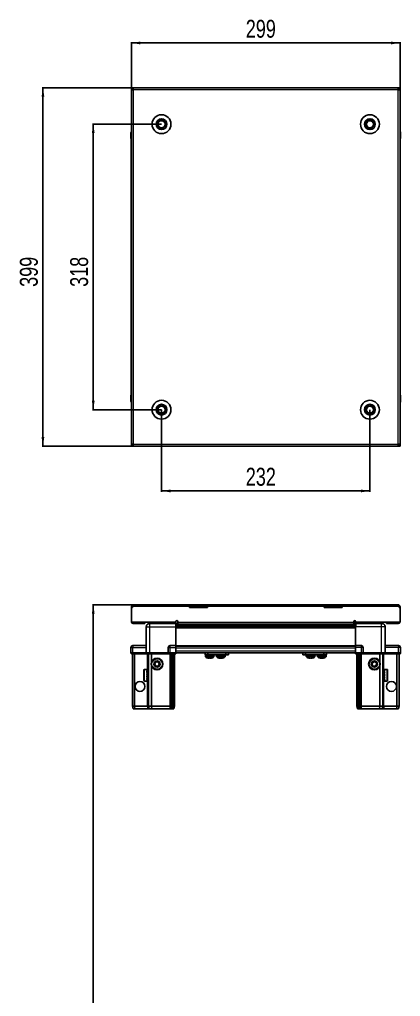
# Model space of a CAD drawing. Header units: millimetres. Extents: x 1004 to 3599, y -1120 to 1234.
# Drawn here: x 1004 to 1428, y 57 to 1145 of the extents above; entities that cross this region are included whole.
import ezdxf

# ---------------------------------------------------------------- set-up
doc = ezdxf.new("R2010")
doc.units = ezdxf.units.MM
doc.layers.add('FORMAT', color=7, linetype='Continuous')
doc.styles.add('SLDTEXTSTYLE0', font='TXT', dxfattribs={"width": 0.75})
doc.dimstyles.new('SLDDIMSTYLE0', dxfattribs={"dimtxt": 20, "dimasz": 10, "dimexe": 0, "dimexo": 0.0625, "dimgap": 5, "dimtad": 2, "dimdec": 1, "dimrnd": 1e-09, "dimzin": 12, "dimdsep": 46, "dimtxsty": 'SLDTEXTSTYLE0', "dimsah": 1, "dimcen": 0.09, "dimadec": 0, "dimazin": 3, "dimtfac": 1, "dimtofl": 0, "dimtmove": 0, "dimatfit": 3, "dimfxl": 0, "dimfrac": 2, "dimtolj": 1, "dimtzin": 12, "dimarcsym": 0})

# ---------------------------------------------------------------- blocks, each defined once
blk = doc.blocks.new('_D')
at = {"layer": 'FORMAT'}
for p, q in [((1128.1, 1069.2), (1028.6, 1069.2)), ((1029.6, 670.2), (1029.6, 1069.2)), ((1128.1, 670.2), (1028.6, 670.2))]:
    blk.add_line(p, q, dxfattribs=at)
for points in [[(1029.6, 1069.2), (1028, 1059.2), (1031.1, 1059.2)], [(1029.6, 670.2), (1031.1, 680.2), (1028, 680.2)]]:
    blk.add_solid(points, dxfattribs=at)
at = {"layer": 'FORMAT', "insert": (1003.8, 847.5), "char_height": 20, "attachment_point": 1, "rotation": 90, "style": 'SLDTEXTSTYLE0'}
blk.add_mtext('399', dxfattribs=at)
blk = doc.blocks.new('_D_1')
at = {"layer": 'FORMAT'}
for p, q in [((1128.1, 1069.2), (1128.1, 1120.2)), ((1427.1, 1119.2), (1128.1, 1119.2)), ((1427.1, 1069.2), (1427.1, 1120.2))]:
    blk.add_line(p, q, dxfattribs=at)
for points in [[(1128.1, 1119.2), (1138.1, 1117.6), (1138.1, 1120.7)], [(1427.1, 1119.2), (1417.1, 1120.7), (1417.1, 1117.6)]]:
    blk.add_solid(points, dxfattribs=at)
at = {"layer": 'FORMAT', "insert": (1255.4, 1145), "char_height": 20, "attachment_point": 1, "style": 'SLDTEXTSTYLE0'}
blk.add_mtext('299', dxfattribs=at)
blk = doc.blocks.new('_D_2')
at = {"layer": 'FORMAT'}
for p, q in [((1161.6, 710.7), (1161.6, 619.2)), ((1393.6, 710.7), (1393.6, 619.2)), ((1161.6, 620.2), (1393.6, 620.2))]:
    blk.add_line(p, q, dxfattribs=at)
for points in [[(1161.6, 620.2), (1171.6, 618.6), (1171.6, 621.7)], [(1393.6, 620.2), (1383.6, 621.7), (1383.6, 618.6)]]:
    blk.add_solid(points, dxfattribs=at)
at = {"layer": 'FORMAT', "insert": (1255.4, 646), "char_height": 20, "attachment_point": 1, "style": 'SLDTEXTSTYLE0'}
blk.add_mtext('232', dxfattribs=at)
blk = doc.blocks.new('_D_3')
at = {"layer": 'FORMAT'}
for p, q in [((1161.6, 1028.7), (1084.6, 1028.7)), ((1085.6, 1028.7), (1085.6, 710.7)), ((1161.6, 710.7), (1084.6, 710.7))]:
    blk.add_line(p, q, dxfattribs=at)
for points in [[(1085.6, 1028.7), (1084, 1018.7), (1087.1, 1018.7)], [(1085.6, 710.7), (1087.1, 720.7), (1084, 720.7)]]:
    blk.add_solid(points, dxfattribs=at)
at = {"layer": 'FORMAT', "insert": (1059.8, 847.5), "char_height": 20, "attachment_point": 1, "rotation": 90, "style": 'SLDTEXTSTYLE0'}
blk.add_mtext('318', dxfattribs=at)
blk = doc.blocks.new('_D_8')
at = {"layer": 'FORMAT'}
for p, q in [((1129.7, 493.4), (1084.6, 493.4)), ((1085.6, 493.4), (1085.6, -1113.3)), ((1130.2, -1113.3), (1084.6, -1113.3))]:
    blk.add_line(p, q, dxfattribs=at)
for points in [[(1085.6, 493.4), (1084, 483.4), (1087.1, 483.4)], [(1085.6, -1113.3), (1087.1, -1103.3), (1084, -1103.3)]]:
    blk.add_solid(points, dxfattribs=at)
at = {"layer": 'FORMAT', "insert": (1059.8, -350.6), "char_height": 20, "attachment_point": 1, "rotation": 90, "style": 'SLDTEXTSTYLE0'}
blk.add_mtext('1606,7', dxfattribs=at)

msp = doc.modelspace()

# ---------------------------------------------------------------- linework, layer by layer
at = {"color": 7, "linetype": 'Continuous', "lineweight": 25}
for p, q in [((1128.09, 1067.68), (1128.09, 1069.18)), ((1130.19, 1069.18), (1128.09, 1069.18)), ((1128.09, 1067.68), (1130.19, 1067.68)), ((1128.09, 1067.68), (1128.09, 1067.08)), ((1128.09, 1067.08), (1128.09, 672.28)), ((1128.09, 1067.08), (1130.19, 1067.08)), ((1130.19, 1069.18), (1130.19, 1067.08)), ((1424.99, 1069.18), (1130.19, 1069.18)), ((1424.99, 1067.08), (1424.99, 1069.18)), ((1427.09, 1069.18), (1424.99, 1069.18)), ((1424.99, 1067.68), (1427.09, 1067.68)), ((1424.99, 1067.08), (1427.09, 1067.08)), ((1427.09, 1067.68), (1427.09, 1069.18)), ((1427.09, 1067.08), (1427.09, 1067.68)), ((1427.09, 672.28), (1427.09, 1067.08)), ((1127.59, 1019.18), (1127.59, 1012.68)), ((1127.59, 1012.68), (1127.59, 1019.18)), ((1127.59, 1012.68), (1127.59, 1012.68)), ((1128.09, 1012.68), (1127.59, 1012.68)), ((1127.74, 1012.68), (1127.74, 726.68)), ((1427.09, 1020.51), (1427.09, 1020.51)), ((1427.09, 1012.68), (1427.59, 1012.68)), ((1427.44, 726.68), (1427.44, 1012.68)), ((1427.59, 1019.18), (1427.59, 1012.68)), ((1427.59, 1012.68), (1427.59, 1019.18)), ((1427.59, 1012.68), (1427.59, 1012.68)), ((1427.59, 1012.68), (1427.59, 1012.68)), ((1127.59, 726.68), (1127.59, 726.68)), ((1127.59, 720.18), (1127.59, 726.68)), ((1127.59, 726.68), (1127.59, 726.68)), ((1127.59, 726.68), (1127.59, 720.18)), ((1128.09, 726.68), (1127.59, 726.68)), ((1128.09, 718.86), (1128.09, 718.86)), ((1427.09, 726.68), (1427.59, 726.68)), ((1427.59, 726.68), (1427.59, 726.68)), ((1427.59, 720.18), (1427.59, 726.68)), ((1427.59, 726.68), (1427.59, 720.18)), ((1130.19, 672.28), (1128.09, 672.28)), ((1128.09, 672.28), (1128.09, 671.68)), ((1128.09, 671.68), (1128.09, 670.18)), ((1130.19, 671.68), (1128.09, 671.68)), ((1128.09, 670.18), (1130.19, 670.18)), ((1130.19, 672.28), (1130.19, 670.18)), ((1130.19, 670.18), (1424.99, 670.18)), ((1427.09, 672.28), (1424.99, 672.28)), ((1424.99, 670.18), (1424.99, 672.28)), ((1427.09, 671.68), (1424.99, 671.68)), ((1424.99, 670.18), (1427.09, 670.18)), ((1427.09, 671.68), (1427.09, 672.28)), ((1427.09, 671.68), (1427.09, 670.18)), ((1129.09, 491.28), (1128.09, 491.28)), ((1128.09, 491.28), (1128.09, 490.38)), ((1128.09, 490.38), (1128.09, 473.88)), ((1129.09, 490.38), (1128.09, 490.38)), ((1129.09, 491.28), (1129.09, 490.38)), ((1129.69, 493.38), (1192.59, 493.38)), ((1192.59, 491.28), (1192.59, 493.38)), ((1192.59, 493.38), (1202.59, 493.38)), ((1202.59, 491.88), (1192.59, 491.88)), ((1192.59, 490.38), (1192.59, 491.28)), ((1212.59, 490.38), (1192.59, 490.38)), ((1202.59, 493.38), (1212.59, 493.38)), ((1212.59, 491.88), (1202.59, 491.88)), ((1212.59, 493.38), (1212.59, 491.28)), ((1212.59, 493.38), (1342.59, 493.38)), ((1212.59, 490.38), (1212.59, 491.28)), ((1342.59, 491.28), (1342.59, 493.38)), ((1342.59, 493.38), (1352.59, 493.38)), ((1352.59, 491.88), (1342.59, 491.88)), ((1342.59, 490.38), (1342.59, 491.28)), ((1362.59, 490.38), (1342.59, 490.38)), ((1352.59, 493.38), (1362.59, 493.38)), ((1362.59, 491.88), (1352.59, 491.88)), ((1362.59, 493.38), (1425.49, 493.38)), ((1362.59, 493.38), (1362.59, 491.28)), ((1362.59, 490.38), (1362.59, 491.28)), ((1426.09, 491.28), (1427.09, 491.28)), ((1426.09, 491.28), (1426.09, 490.38)), ((1427.09, 490.38), (1426.09, 490.38)), ((1427.09, 490.38), (1427.09, 491.28)), ((1427.09, 473.88), (1427.09, 490.38)), ((1128.09, 473.88), (1177.59, 473.88)), ((1130.19, 472.38), (1141.09, 472.38)), ((1143.09, 472.38), (1141.09, 472.38)), ((1143.09, 473.88), (1143.09, 472.38)), ((1144.59, 439.88), (1144.59, 468.88)), ((1148.34, 473.88), (1148.34, 472.38)), ((1177.59, 472.38), (1148.59, 472.38)), ((1174.84, 472.38), (1174.84, 473.88)), ((1177.59, 473.88), (1177.59, 474.73)), ((1177.59, 473.88), (1177.59, 472.38)), ((1177.59, 471.73), (1201.47, 471.73)), ((1377.59, 469.94), (1177.59, 469.94)), ((1377.59, 469.9), (1177.59, 469.9)), ((1177.59, 468.88), (1177.59, 447.88)), ((1179.59, 474.73), (1179.59, 473.98)), ((1179.59, 471.88), (1179.59, 473.98)), ((1179.59, 471.88), (1375.59, 471.88)), ((1196.09, 471.88), (1196.09, 471.73)), ((1196.25, 471.88), (1196.25, 471.73)), ((1196.46, 471.88), (1196.46, 471.73)), ((1197.01, 471.88), (1197.01, 471.73)), ((1197.42, 471.88), (1197.42, 471.73)), ((1198.31, 471.88), (1198.31, 471.73)), ((1198.89, 471.88), (1198.89, 471.73)), ((1200.03, 471.88), (1200.03, 471.73)), ((1200.73, 471.88), (1200.73, 471.73)), ((1201.47, 471.73), (1202.01, 471.73)), ((1202.01, 471.88), (1202.01, 471.73)), ((1202.01, 471.73), (1202.74, 471.73)), ((1202.01, 471.73), (1202.01, 471.73)), ((1202.19, 471.88), (1202.19, 471.73)), ((1202.69, 471.88), (1202.69, 471.73)), ((1202.74, 471.88), (1202.74, 471.73)), ((1202.74, 471.73), (1203.71, 471.73)), ((1202.74, 471.73), (1202.74, 471.73)), ((1203.71, 471.73), (1351.47, 471.73)), ((1204.03, 471.88), (1204.03, 471.73)), ((1204.05, 471.88), (1204.05, 471.73)), ((1204.74, 471.88), (1204.74, 471.73)), ((1205.92, 471.88), (1205.92, 471.73)), ((1206.53, 471.88), (1206.53, 471.73)), ((1207.48, 471.88), (1207.48, 471.73)), ((1207.94, 471.88), (1207.94, 471.73)), ((1208.57, 471.88), (1208.57, 471.73)), ((1208.82, 471.88), (1208.82, 471.73)), ((1209.06, 471.88), (1209.06, 471.73)), ((1209.09, 471.88), (1209.09, 471.73)), ((1346.09, 471.88), (1346.09, 471.73)), ((1346.2, 471.88), (1346.2, 471.73)), ((1346.38, 471.88), (1346.38, 471.73)), ((1346.89, 471.88), (1346.89, 471.73)), ((1347.28, 471.88), (1347.28, 471.73)), ((1348.14, 471.88), (1348.14, 471.73)), ((1348.7, 471.88), (1348.7, 471.73)), ((1349.82, 471.88), (1349.82, 471.73)), ((1350.5, 471.88), (1350.5, 471.73)), ((1351.37, 471.73), (1351.77, 471.73)), ((1351.77, 471.88), (1351.77, 471.73)), ((1351.77, 471.73), (1352.51, 471.73)), ((1351.77, 471.73), (1351.77, 471.73)), ((1352.03, 471.88), (1352.03, 471.73)), ((1352.51, 471.88), (1352.51, 471.73)), ((1352.51, 471.73), (1353.8, 471.73)), ((1353.71, 471.73), (1377.59, 471.73)), ((1353.8, 471.88), (1353.8, 471.73)), ((1353.89, 471.88), (1353.89, 471.73)), ((1354.52, 471.88), (1354.52, 471.73)), ((1355.72, 471.88), (1355.72, 471.73)), ((1356.34, 471.88), (1356.34, 471.73)), ((1357.32, 471.88), (1357.32, 471.73)), ((1357.8, 471.88), (1357.8, 471.73)), ((1358.47, 471.88), (1358.47, 471.73)), ((1358.74, 471.88), (1358.74, 471.73)), ((1359.04, 471.88), (1359.04, 471.73)), ((1359.09, 471.73), (1359.09, 471.88)), ((1359.09, 471.88), (1359.09, 471.73)), ((1375.59, 473.98), (1375.59, 474.73)), ((1375.59, 473.98), (1375.59, 471.88)), ((1377.59, 474.73), (1377.59, 473.88)), ((1377.59, 473.88), (1377.59, 472.38)), ((1377.59, 473.88), (1427.09, 473.88)), ((1377.59, 472.38), (1406.59, 472.38)), ((1377.59, 468.88), (1377.59, 447.88)), ((1377.74, 472.38), (1377.74, 468.88)), ((1380.34, 473.88), (1380.34, 472.38)), ((1406.84, 472.38), (1406.84, 473.88)), ((1410.59, 439.88), (1410.59, 468.88)), ((1412.09, 472.38), (1412.09, 473.88)), ((1414.09, 472.38), (1412.09, 472.38)), ((1414.09, 472.38), (1424.99, 472.38)), ((1144.59, 447.88), (1129.59, 447.88)), ((1177.59, 447.88), (1171.09, 447.88)), ((1177.59, 445.88), (1177.59, 447.88)), ((1177.59, 447.23), (1377.59, 447.23)), ((1377.59, 447.88), (1384.09, 447.88)), ((1377.59, 445.88), (1377.59, 447.88)), ((1410.59, 447.88), (1425.59, 447.88)), ((1127.59, 439.88), (1127.59, 445.88)), ((1127.59, 439.88), (1127.59, 439.55)), ((1127.59, 439.88), (1127.59, 439.88)), ((1127.59, 439.88), (1127.59, 439.55)), ((1129.59, 439.88), (1127.59, 439.88)), ((1127.59, 439.55), (1128.09, 438.68)), ((1127.59, 439.55), (1128.09, 438.68)), ((1128.09, 438.68), (1129.59, 438.68)), ((1129.09, 380.38), (1129.09, 438.68)), ((1129.59, 439.88), (1144.39, 439.88)), ((1144.39, 438.68), (1129.59, 438.68)), ((1131.59, 380.38), (1131.59, 438.68)), ((1144.39, 439.88), (1144.59, 439.88)), ((1144.59, 438.68), (1144.39, 438.68)), ((1144.59, 439.88), (1144.59, 438.68)), ((1144.59, 439.88), (1148.59, 439.88)), ((1148.59, 438.68), (1144.59, 438.68)), ((1147.09, 380.38), (1147.09, 438.68)), ((1148.59, 439.88), (1168.89, 439.88)), ((1168.89, 438.68), (1148.59, 438.68)), ((1150.59, 429.88), (1150.59, 438.68)), ((1168.89, 439.88), (1169.09, 439.88)), ((1169.09, 438.68), (1168.89, 438.68)), ((1169.09, 439.88), (1169.09, 445.88)), ((1169.09, 439.88), (1169.09, 438.68)), ((1171.09, 439.88), (1169.09, 439.88)), ((1169.09, 439.88), (1171.09, 439.88)), ((1169.09, 438.68), (1169.77, 438.68)), ((1177.59, 438.68), (1169.77, 438.68)), ((1171.09, 439.88), (1177.59, 439.88)), ((1171.09, 439.55), (1177.59, 439.55)), ((1172.09, 380.38), (1172.09, 438.68)), ((1173.09, 380.38), (1173.09, 438.68)), ((1174.59, 380.38), (1174.59, 438.68)), ((1176.09, 380.38), (1176.09, 438.68)), ((1177.59, 439.88), (1177.59, 445.88)), ((1177.59, 440.03), (1377.59, 440.03)), ((1177.59, 439.88), (1177.59, 439.55)), ((1177.59, 439.55), (1177.59, 438.68)), ((1210.04, 437.53), (1210.04, 440.03)), ((1213.04, 437.53), (1210.04, 437.53)), ((1210.39, 437.53), (1210.39, 435.62)), ((1213.04, 440.03), (1213.04, 437.53)), ((1233.24, 437.53), (1213.04, 437.53)), ((1219.89, 435.62), (1219.89, 437.53)), ((1222.84, 437.53), (1222.84, 435.62)), ((1222.89, 437.53), (1222.89, 435.62)), ((1232.39, 435.62), (1232.39, 437.53)), ((1233.24, 437.53), (1233.24, 440.03)), ((1236.24, 437.53), (1233.24, 437.53)), ((1236.24, 440.03), (1236.24, 437.53)), ((1318.94, 437.53), (1318.94, 440.03)), ((1321.94, 437.53), (1318.94, 437.53)), ((1321.94, 440.03), (1321.94, 437.53)), ((1342.14, 437.53), (1321.94, 437.53)), ((1322.79, 437.53), (1322.79, 435.62)), ((1332.29, 435.62), (1332.29, 437.53)), ((1332.34, 435.62), (1332.34, 437.53)), ((1335.29, 437.53), (1335.29, 435.62)), ((1342.14, 437.53), (1342.14, 440.03)), ((1345.14, 437.53), (1342.14, 437.53)), ((1344.79, 435.62), (1344.79, 437.53)), ((1345.14, 440.03), (1345.14, 437.53)), ((1377.59, 439.88), (1377.59, 445.88)), ((1377.59, 439.88), (1384.09, 439.88)), ((1377.59, 439.88), (1377.59, 439.55)), ((1377.59, 439.88), (1377.59, 439.88)), ((1384.09, 439.88), (1377.59, 439.88)), ((1377.59, 438.68), (1377.59, 439.55)), ((1377.59, 439.55), (1377.59, 439.55)), ((1377.59, 439.55), (1384.09, 439.55)), ((1385.41, 438.68), (1377.59, 438.68)), ((1379.09, 380.38), (1379.09, 438.68)), ((1380.59, 380.38), (1380.59, 438.68)), ((1382.09, 380.38), (1382.09, 438.68)), ((1383.09, 380.38), (1383.09, 438.68)), ((1386.09, 439.88), (1384.09, 439.88)), ((1385.41, 438.68), (1386.09, 438.68)), ((1386.09, 439.88), (1386.09, 445.88)), ((1386.09, 439.88), (1386.09, 438.68)), ((1386.09, 439.88), (1386.29, 439.88)), ((1386.29, 438.68), (1386.09, 438.68)), ((1386.29, 439.88), (1406.59, 439.88)), ((1406.59, 438.68), (1386.29, 438.68)), ((1404.59, 429.88), (1404.59, 438.68)), ((1406.59, 439.88), (1410.59, 439.88)), ((1410.59, 438.68), (1406.59, 438.68)), ((1408.09, 380.38), (1408.09, 438.68)), ((1410.59, 439.88), (1410.59, 438.68)), ((1410.59, 439.88), (1410.79, 439.88)), ((1410.79, 438.68), (1410.59, 438.68)), ((1410.79, 439.88), (1425.59, 439.88)), ((1425.59, 439.88), (1410.79, 439.88)), ((1425.59, 438.68), (1410.79, 438.68)), ((1423.59, 380.38), (1423.59, 438.68)), ((1427.59, 439.88), (1425.59, 439.88)), ((1425.59, 438.68), (1427.09, 438.68)), ((1426.09, 380.38), (1426.09, 438.68)), ((1427.09, 438.68), (1427.59, 439.55)), ((1427.59, 439.88), (1427.59, 445.88)), ((1427.59, 439.88), (1427.59, 439.55)), ((1150.59, 380.38), (1150.59, 424.88)), ((1404.59, 380.38), (1404.59, 424.88)), ((1141.89, 409.18), (1141.89, 420.58)), ((1145.59, 421.38), (1142.69, 421.38)), ((1145.09, 421.29), (1145.59, 421.29)), ((1145.09, 421.29), (1145.09, 421.12)), ((1145.09, 421.12), (1145.59, 421.12)), ((1145.09, 420.63), (1145.59, 420.63)), ((1145.09, 420.63), (1145.09, 420.25)), ((1145.09, 420.25), (1145.59, 420.25)), ((1145.09, 419.42), (1145.59, 419.42)), ((1145.09, 419.42), (1145.09, 418.86)), ((1145.09, 418.86), (1145.59, 418.86)), ((1145.09, 417.76), (1145.59, 417.76)), ((1145.09, 417.76), (1145.09, 417.08)), ((1145.09, 417.08), (1145.59, 417.08)), ((1145.09, 415.81), (1145.59, 415.81)), ((1145.09, 415.81), (1145.09, 415.08)), ((1145.09, 415.51), (1145.59, 415.51)), ((1145.09, 415.08), (1145.59, 415.08)), ((1145.09, 413.78), (1145.59, 413.78)), ((1145.09, 413.78), (1145.09, 413.06)), ((1145.09, 413.65), (1145.59, 413.65)), ((1145.59, 421.29), (1145.59, 421.38)), ((1145.59, 421.12), (1145.59, 421.29)), ((1145.59, 420.63), (1145.59, 421.12)), ((1145.59, 420.25), (1145.59, 420.63)), ((1145.59, 419.42), (1145.59, 420.25)), ((1145.59, 418.86), (1145.59, 419.42)), ((1145.69, 419.28), (1145.59, 419.28)), ((1145.59, 417.76), (1145.59, 418.86)), ((1145.59, 417.08), (1145.59, 417.76)), ((1145.59, 415.81), (1145.59, 417.08)), ((1145.59, 415.51), (1145.59, 415.81)), ((1145.59, 413.78), (1145.59, 415.08)), ((1145.59, 413.06), (1145.59, 413.65)), ((1145.69, 417.77), (1145.69, 419.28)), ((1145.69, 410.48), (1145.69, 417.77)), ((1146.57, 418.19), (1146.09, 418.88)), ((1146.09, 410.88), (1146.09, 418.88)), ((1147.06, 418.88), (1146.57, 418.19)), ((1146.57, 411.57), (1146.57, 418.19)), ((1147.09, 418.88), (1147.06, 418.88)), ((1147.06, 410.88), (1147.06, 418.88)), ((1408.12, 418.88), (1408.09, 418.88)), ((1408.6, 418.19), (1408.12, 418.88)), ((1408.12, 418.88), (1408.12, 417.84)), ((1408.12, 417.84), (1408.12, 410.88)), ((1409.09, 418.88), (1408.6, 418.19)), ((1408.6, 418.19), (1408.6, 417.33)), ((1408.6, 417.33), (1408.6, 411.57)), ((1409.09, 418.88), (1409.09, 417.84)), ((1409.09, 417.84), (1409.09, 410.88)), ((1409.59, 419.28), (1409.49, 419.28)), ((1409.49, 419.28), (1409.49, 410.48)), ((1412.49, 421.38), (1409.59, 421.38)), ((1409.59, 421.38), (1409.59, 421.37)), ((1410.09, 421.37), (1409.59, 421.37)), ((1409.59, 421.37), (1409.59, 421.29)), ((1409.59, 421.29), (1409.59, 420.95)), ((1410.09, 421.29), (1409.59, 421.29)), ((1410.09, 420.95), (1409.59, 420.95)), ((1409.59, 420.95), (1409.59, 420.64)), ((1409.59, 420.64), (1409.59, 419.93)), ((1410.09, 420.64), (1409.59, 420.64)), ((1410.09, 419.93), (1409.59, 419.93)), ((1409.59, 419.93), (1409.59, 419.43)), ((1409.59, 419.43), (1409.59, 418.41)), ((1410.09, 419.43), (1409.59, 419.43)), ((1410.09, 418.41), (1409.59, 418.41)), ((1409.59, 418.41), (1409.59, 417.77)), ((1409.59, 417.77), (1409.59, 416.56)), ((1410.09, 417.77), (1409.59, 417.77)), ((1410.09, 416.56), (1409.59, 416.56)), ((1409.59, 416.56), (1409.59, 416.01)), ((1410.09, 416.01), (1409.59, 416.01)), ((1409.59, 415.83), (1409.59, 414.53)), ((1410.09, 415.83), (1409.59, 415.83)), ((1410.09, 414.53), (1409.59, 414.53)), ((1410.09, 414.15), (1409.59, 414.15)), ((1409.59, 414.15), (1409.59, 413.8)), ((1410.09, 413.8), (1409.59, 413.8)), ((1409.59, 413.8), (1409.59, 412.54)), ((1410.09, 421.29), (1410.09, 421.37)), ((1410.09, 420.64), (1410.09, 420.95)), ((1410.09, 419.43), (1410.09, 419.93)), ((1410.09, 417.77), (1410.09, 418.41)), ((1410.09, 415.83), (1410.09, 416.56)), ((1410.09, 413.8), (1410.09, 414.53)), ((1413.29, 420.58), (1413.29, 419.09)), ((1413.29, 419.09), (1413.29, 409.18)), ((1142.69, 408.38), (1145.59, 408.38)), ((1145.09, 413.06), (1145.59, 413.06)), ((1145.09, 411.86), (1145.59, 411.86)), ((1145.09, 411.86), (1145.09, 411.22)), ((1145.09, 411.22), (1145.59, 411.22)), ((1145.09, 410.23), (1145.59, 410.23)), ((1145.09, 410.23), (1145.09, 409.74)), ((1145.09, 409.74), (1145.59, 409.74)), ((1145.09, 409.05), (1145.59, 409.05)), ((1145.09, 409.05), (1145.09, 408.76)), ((1145.09, 408.76), (1145.59, 408.76)), ((1145.09, 408.45), (1145.59, 408.45)), ((1145.09, 408.45), (1145.09, 408.38)), ((1145.09, 408.38), (1145.59, 408.38)), ((1145.59, 411.86), (1145.59, 413.06)), ((1145.59, 411.22), (1145.59, 411.86)), ((1145.59, 410.23), (1145.59, 411.22)), ((1145.59, 410.48), (1145.69, 410.48)), ((1145.59, 409.74), (1145.59, 410.23)), ((1145.59, 409.05), (1145.59, 409.74)), ((1145.59, 408.76), (1145.59, 409.05)), ((1145.59, 408.45), (1145.59, 408.76)), ((1145.59, 408.38), (1145.59, 408.45)), ((1145.59, 408.38), (1145.59, 408.38)), ((1146.09, 410.88), (1146.57, 411.57)), ((1146.57, 411.57), (1147.06, 410.88)), ((1147.06, 410.88), (1147.09, 410.88)), ((1408.09, 410.88), (1408.12, 410.88)), ((1408.12, 410.88), (1408.6, 411.57)), ((1408.6, 411.57), (1409.09, 410.88)), ((1409.49, 410.48), (1409.59, 410.48)), ((1410.09, 412.54), (1409.59, 412.54)), ((1409.59, 412.54), (1409.59, 411.87)), ((1409.59, 411.87), (1409.59, 410.78)), ((1410.09, 411.87), (1409.59, 411.87)), ((1410.09, 410.78), (1409.59, 410.78)), ((1409.59, 410.78), (1409.59, 410.24)), ((1409.59, 410.24), (1409.59, 409.43)), ((1410.09, 410.24), (1409.59, 410.24)), ((1410.09, 409.43), (1409.59, 409.43)), ((1409.59, 409.43), (1409.59, 409.06)), ((1409.59, 409.06), (1409.59, 408.6)), ((1410.09, 409.06), (1409.59, 409.06)), ((1410.09, 408.6), (1409.59, 408.6)), ((1409.59, 408.6), (1409.59, 408.45)), ((1409.59, 408.45), (1409.59, 408.38)), ((1410.09, 408.45), (1409.59, 408.45)), ((1409.59, 408.38), (1412.49, 408.38)), ((1410.09, 411.87), (1410.09, 412.54)), ((1410.09, 410.24), (1410.09, 410.78)), ((1410.09, 409.06), (1410.09, 409.43)), ((1410.09, 408.45), (1410.09, 408.6)), ((1131.59, 380.38), (1129.09, 380.38)), ((1129.09, 380.38), (1129.89, 377.38)), ((1129.89, 377.38), (1131.74, 377.38)), ((1146.09, 380.38), (1131.59, 380.38)), ((1131.59, 380.38), (1131.74, 377.38)), ((1131.74, 377.38), (1146.09, 377.38)), ((1147.09, 380.38), (1146.09, 380.38)), ((1146.09, 377.38), (1147.89, 377.38)), ((1150.59, 380.38), (1147.09, 380.38)), ((1147.09, 380.38), (1147.89, 377.38)), ((1147.89, 377.38), (1150.92, 377.38)), ((1171.09, 380.38), (1150.59, 380.38)), ((1150.92, 377.38), (1150.59, 380.38)), ((1150.92, 377.38), (1171.09, 377.38)), ((1172.09, 380.38), (1171.09, 380.38)), ((1171.09, 377.38), (1172.89, 377.38)), ((1173.09, 380.38), (1172.09, 380.38)), ((1172.89, 377.38), (1172.09, 380.38)), ((1172.89, 377.38), (1173.63, 377.38)), ((1174.59, 380.38), (1173.09, 380.38)), ((1173.63, 377.38), (1173.09, 380.38)), ((1173.63, 377.38), (1174.13, 377.38)), ((1174.13, 377.38), (1174.59, 380.38)), ((1174.13, 377.38), (1175.28, 377.38)), ((1176.09, 380.38), (1174.59, 380.38)), ((1175.28, 377.38), (1176.09, 380.38)), ((1379.89, 377.38), (1379.09, 380.38)), ((1379.09, 380.38), (1380.59, 380.38)), ((1381.04, 377.38), (1379.89, 377.38)), ((1381.04, 377.38), (1380.59, 380.38)), ((1380.59, 380.38), (1382.09, 380.38)), ((1381.54, 377.38), (1381.04, 377.38)), ((1381.54, 377.38), (1382.09, 380.38)), ((1382.28, 377.38), (1381.54, 377.38)), ((1382.09, 380.38), (1383.09, 380.38)), ((1382.28, 377.38), (1383.09, 380.38)), ((1384.09, 377.38), (1382.28, 377.38)), ((1383.09, 380.38), (1384.09, 380.38)), ((1384.09, 380.38), (1404.59, 380.38)), ((1404.26, 377.38), (1384.09, 377.38)), ((1404.26, 377.38), (1404.59, 380.38)), ((1407.28, 377.38), (1404.26, 377.38)), ((1404.59, 380.38), (1408.09, 380.38)), ((1408.09, 380.38), (1407.28, 377.38)), ((1409.09, 377.38), (1407.28, 377.38)), ((1408.09, 380.38), (1409.09, 380.38)), ((1409.09, 380.38), (1423.59, 380.38)), ((1423.43, 377.38), (1409.09, 377.38)), ((1423.59, 380.38), (1423.43, 377.38)), ((1425.28, 377.38), (1423.43, 377.38)), ((1423.59, 380.38), (1426.09, 380.38)), ((1426.09, 380.38), (1425.28, 377.38))]:
    msp.add_line(p, q, dxfattribs=at)
at = {"color": 8, "linetype": 'Continuous', "lineweight": 18}
for p, q in [((1130.19, 1067.08), (1130.19, 672.28)), ((1424.99, 1067.08), (1130.19, 1067.08)), ((1424.99, 672.28), (1424.99, 1067.08)), ((1128.09, 1019.18), (1127.59, 1019.18)), ((1427.09, 1019.18), (1427.59, 1019.18)), ((1128.09, 720.18), (1127.59, 720.18)), ((1427.09, 720.18), (1427.59, 720.18)), ((1130.19, 672.28), (1424.99, 672.28)), ((1192.59, 491.28), (1129.09, 491.28)), ((1202.59, 491.88), (1202.59, 493.38)), ((1342.59, 491.28), (1212.59, 491.28)), ((1352.59, 493.38), (1352.59, 491.88)), ((1426.09, 491.28), (1362.59, 491.28)), ((1130.19, 473.88), (1130.19, 472.38)), ((1141.09, 472.38), (1141.09, 473.88)), ((1148.59, 468.88), (1177.59, 468.88)), ((1148.59, 439.88), (1148.59, 468.88)), ((1177.59, 472.38), (1179.59, 472.38)), ((1377.59, 471.14), (1177.59, 471.14)), ((1177.59, 468.7), (1377.59, 468.7)), ((1179.59, 473.98), (1375.59, 473.98)), ((1375.59, 472.38), (1377.59, 472.38)), ((1406.59, 468.88), (1377.59, 468.88)), ((1406.59, 439.88), (1406.59, 468.88)), ((1414.09, 473.88), (1414.09, 472.38)), ((1424.99, 473.88), (1424.99, 472.38)), ((1377.59, 467.28), (1177.59, 467.28)), ((1129.59, 447.88), (1129.59, 445.88)), ((1171.09, 445.88), (1171.09, 447.88)), ((1177.59, 447.88), (1377.59, 447.88)), ((1384.09, 445.88), (1384.09, 447.88)), ((1425.59, 447.88), (1425.59, 445.88)), ((1127.59, 445.88), (1129.59, 445.88)), ((1129.59, 445.88), (1144.59, 445.88)), ((1129.59, 439.88), (1129.59, 445.88)), ((1129.59, 439.88), (1129.59, 438.68)), ((1144.39, 438.68), (1144.39, 439.88)), ((1146.09, 418.88), (1146.09, 438.68)), ((1148.59, 439.88), (1148.59, 438.68)), ((1168.89, 438.68), (1168.89, 439.88)), ((1169.09, 445.88), (1171.09, 445.88)), ((1171.09, 439.88), (1171.09, 445.88)), ((1171.09, 445.88), (1177.59, 445.88)), ((1171.09, 439.88), (1171.09, 439.55)), ((1171.09, 380.38), (1171.09, 438.68)), ((1177.59, 445.23), (1377.59, 445.23)), ((1177.59, 442.03), (1377.59, 442.03)), ((1219.89, 435.62), (1210.39, 435.62)), ((1222.89, 435.62), (1222.84, 435.62)), ((1232.39, 435.62), (1222.89, 435.62)), ((1325, 435.62), (1322.79, 435.62)), ((1332.29, 435.62), (1325, 435.62)), ((1332.34, 435.62), (1332.29, 435.62)), ((1342.79, 435.62), (1335.29, 435.62)), ((1344.79, 435.62), (1342.79, 435.62)), ((1384.09, 445.88), (1377.59, 445.88)), ((1377.59, 439.88), (1377.59, 439.55)), ((1384.09, 439.88), (1384.09, 445.88)), ((1386.09, 445.88), (1384.09, 445.88)), ((1384.09, 439.88), (1384.09, 439.55)), ((1384.09, 380.38), (1384.09, 438.68)), ((1386.29, 439.88), (1386.29, 438.68)), ((1406.59, 439.88), (1406.59, 438.68)), ((1409.09, 418.88), (1409.09, 438.68)), ((1425.59, 445.88), (1410.59, 445.88)), ((1410.79, 439.88), (1410.79, 438.68)), ((1425.59, 439.88), (1425.59, 445.88)), ((1427.59, 445.88), (1425.59, 445.88)), ((1425.59, 439.88), (1425.59, 438.68)), ((1219.69, 435.25), (1210.58, 435.25)), ((1223.08, 435.25), (1223.03, 435.25)), ((1232.19, 435.25), (1223.08, 435.25)), ((1325.1, 435.25), (1322.98, 435.25)), ((1332.09, 435.25), (1325.1, 435.25)), ((1332.14, 435.25), (1332.09, 435.25)), ((1342.68, 435.25), (1335.48, 435.25)), ((1344.59, 435.25), (1342.68, 435.25)), ((1142.69, 408.38), (1142.69, 421.38)), ((1412.49, 421.38), (1412.49, 419.69)), ((1412.49, 419.69), (1412.49, 408.38)), ((1146.09, 380.38), (1146.09, 410.88)), ((1409.09, 380.38), (1409.09, 410.88)), ((1146.09, 380.38), (1146.09, 377.38)), ((1171.09, 377.38), (1171.09, 380.38)), ((1384.09, 377.38), (1384.09, 380.38)), ((1409.09, 380.38), (1409.09, 377.38))]:
    msp.add_line(p, q, dxfattribs=at)
at = {"color": 7, "linetype": 'Continuous', "lineweight": 25}
for centre, radius in [((1161.59, 1028.68), 10.5), ((1161.59, 1028.68), 6), ((1393.59, 1028.68), 10.5), ((1393.59, 1028.68), 6), ((1161.59, 1028.68), 3.9), ((1393.59, 1028.68), 3.9), ((1161.59, 710.68), 10.5), ((1393.59, 710.68), 10.5), ((1161.59, 710.68), 6), ((1161.59, 710.68), 3.9), ((1393.59, 710.68), 6), ((1393.59, 710.68), 3.9), ((1156.59, 427.38), 6.5), ((1156.59, 427.38), 3.46), ((1398.59, 427.38), 6.5), ((1398.59, 427.38), 3.46), ((1137.59, 402.38), 5.5), ((1417.59, 402.38), 5.5)]:
    msp.add_circle(centre, radius, dxfattribs=at)
at = {"color": 8, "linetype": 'Continuous', "lineweight": 18}
for centre in [(1156.59, 427.38), (1398.59, 427.38)]:
    msp.add_circle(centre, 5.7, dxfattribs=at)
at = {"color": 7, "linetype": 'Continuous', "lineweight": 25}
for centre, radius, start, end in [((1161.59, 1028.68), 4.62, 120, 180), ((1161.59, 1028.68), 4.62, 180, 240), ((1161.59, 1028.68), 4.62, 60, 120), ((1161.59, 1028.68), 4.62, 240, 300), ((1161.59, 1028.68), 4.62, 0, 60), ((1161.59, 1028.68), 4.62, 300, 0), ((1393.59, 1028.68), 4.62, 120, 180), ((1393.59, 1028.68), 4.62, 180, 240), ((1393.59, 1028.68), 4.62, 60, 120), ((1393.59, 1028.68), 4.62, 240, 300), ((1393.59, 1028.68), 4.62, 360, 60), ((1393.59, 1028.68), 4.62, 300, 360), ((1129.59, 1019.18), 2, 138.57492, 180), ((1129.59, 1019.18), 2, 138.59038, 180), ((1425.59, 1019.18), 2, 33.78451, 41.40962), ((1425.59, 1019.18), 2, 0, 41.39416), ((1425.59, 1019.18), 2, 0, 19.56674), ((1129.59, 720.18), 2, 180, 221.39416), ((1425.59, 720.18), 2, 318.59038, 0), ((1161.59, 710.68), 4.62, 120, 180), ((1161.59, 710.68), 4.62, 180, 240), ((1161.59, 710.68), 4.62, 60, 120), ((1161.59, 710.68), 4.62, 360, 60), ((1161.59, 710.68), 4.62, 300, 360), ((1393.59, 710.68), 4.62, 120, 180), ((1393.59, 710.68), 4.62, 180, 240), ((1393.59, 710.68), 4.62, 60, 120), ((1393.59, 710.68), 4.62, 360, 60), ((1393.59, 710.68), 4.62, 300, 360), ((1161.59, 710.68), 4.62, 240, 300), ((1393.59, 710.68), 4.62, 240, 300), ((1130.19, 474.48), 2.1, 196.60155, 270), ((1178.59, 474.73), 1, 0, 180), ((1376.59, 474.73), 1, 0, 180), ((1424.99, 474.48), 2.1, 270, 343.39845), ((1129.59, 445.88), 2, 90, 180), ((1171.09, 445.88), 2, 90, 180), ((1384.09, 445.88), 2, 0, 90), ((1425.59, 445.88), 2, 0, 90), ((1210.84, 435.62), 0.45, 180, 235.28209), ((1219.44, 435.62), 0.45, 304.71791, 0), ((1223.29, 435.62), 0.45, 180, 235.28209), ((1223.34, 435.62), 0.45, 180, 235.28209), ((1231.94, 435.62), 0.45, 304.71791, 0), ((1323.24, 435.62), 0.45, 180, 235.28209), ((1331.84, 435.62), 0.45, 304.71791, 0), ((1331.89, 435.62), 0.45, 304.71791, 0), ((1335.74, 435.62), 0.45, 180, 235.28209), ((1344.34, 435.62), 0.45, 304.71791, 0), ((1156.59, 427.38), 2.5, 134.92207, 194.92207), ((1156.59, 427.38), 2.5, 194.92207, 254.92207), ((1156.59, 427.38), 2.5, 74.92207, 134.92207), ((1156.59, 427.38), 2.5, 254.92207, 314.92207), ((1156.59, 427.38), 2.5, 14.92207, 74.92207), ((1156.59, 427.38), 2.5, 314.92207, 14.92207), ((1215.14, 441.83), 8, 235.28209, 258.9392), ((1215.14, 441.83), 8, 281.00757, 304.71791), ((1227.59, 441.83), 8, 235.28209, 255.8287), ((1227.64, 441.83), 8, 235.28209, 259.06255), ((1227.64, 441.83), 8, 280.87532, 304.71791), ((1327.54, 441.83), 8, 235.28209, 259.05401), ((1327.54, 441.83), 8, 280.84597, 304.71791), ((1327.59, 441.83), 8, 280.92113, 304.71791), ((1340.04, 441.83), 8, 235.28209, 258.92302), ((1340.04, 441.83), 8, 280.93918, 304.71791), ((1398.59, 427.38), 2.5, 118.29497, 178.29497), ((1398.59, 427.38), 2.5, 178.29497, 238.29497), ((1398.59, 427.38), 2.5, 238.29497, 298.29497), ((1398.59, 427.38), 2.5, 58.29497, 118.29497), ((1398.59, 427.38), 2.5, 298.29497, 358.29497), ((1398.59, 427.38), 2.5, 358.29497, 58.29497), ((1142.69, 420.58), 0.8, 90, 180), ((1146.09, 419.28), 0.4, 180, 270), ((1409.09, 419.28), 0.4, 270, 360), ((1412.49, 420.58), 0.8, 360, 90), ((1142.69, 409.18), 0.8, 180, 270), ((1146.09, 410.48), 0.4, 90, 180), ((1409.09, 410.48), 0.4, 0, 90), ((1412.49, 409.18), 0.8, 270, 0)]:
    msp.add_arc(centre, radius, start, end, dxfattribs=at)
for centre, start_param, end_param in [((1171.09, 436.08), 0, 0.7227342), ((1384.09, 436.08), 5.5604511, 6.2831853)]:
    msp.add_ellipse(centre, major_axis=(0, 3.46), ratio=0.5773503, start_param=start_param, end_param=end_param, dxfattribs=at)
for points, knots in [([(1156.97, 1028.68), (1157.3, 1029.26), (1157.87, 1030.24), (1158.69, 1031.66), (1159.1, 1032.37), (1159.28, 1032.68)], [0, 0, 0, 0, 0.4391308, 0.7513783, 1, 1, 1, 1]), ([(1159.28, 1024.68), (1158.95, 1025.26), (1158.38, 1026.24), (1157.56, 1027.66), (1157.15, 1028.37), (1156.97, 1028.68)], [0, 0, 0, 0, 0.4391308, 0.7513783, 1, 1, 1, 1]), ([(1159.28, 1032.68), (1159.48, 1032.68), (1160.18, 1032.68), (1161.49, 1032.68), (1162.88, 1032.68), (1163.63, 1032.68), (1163.9, 1032.68)], [0, 0, 0, 0, 0.1393293, 0.4852696, 0.8163565, 1, 1, 1, 1]), ([(1163.9, 1024.68), (1163.63, 1024.68), (1162.88, 1024.68), (1161.49, 1024.68), (1160.18, 1024.68), (1159.48, 1024.68), (1159.28, 1024.68)], [0, 0, 0, 0, 0.1836435, 0.5147304, 0.8606707, 1, 1, 1, 1]), ([(1163.9, 1032.68), (1164.23, 1032.11), (1164.79, 1031.13), (1165.62, 1029.71), (1166.03, 1029), (1166.21, 1028.68)], [0, 0, 0, 0, 0.4391308, 0.7513783, 1, 1, 1, 1]), ([(1166.21, 1028.68), (1165.88, 1028.11), (1165.31, 1027.13), (1164.49, 1025.71), (1164.08, 1025), (1163.9, 1024.68)], [0, 0, 0, 0, 0.4391308, 0.7513783, 1, 1, 1, 1]), ([(1388.97, 1028.68), (1389.3, 1029.26), (1389.87, 1030.24), (1390.69, 1031.66), (1391.1, 1032.37), (1391.28, 1032.68)], [0, 0, 0, 0, 0.4391308, 0.7513783, 1, 1, 1, 1]), ([(1391.28, 1024.68), (1390.95, 1025.26), (1390.38, 1026.24), (1389.56, 1027.66), (1389.15, 1028.37), (1388.97, 1028.68)], [0, 0, 0, 0, 0.4391308, 0.7513783, 1, 1, 1, 1]), ([(1391.28, 1032.68), (1391.48, 1032.68), (1392.18, 1032.68), (1393.49, 1032.68), (1394.88, 1032.68), (1395.63, 1032.68), (1395.9, 1032.68)], [0, 0, 0, 0, 0.1393293, 0.4852696, 0.8163565, 1, 1, 1, 1]), ([(1395.9, 1024.68), (1395.63, 1024.68), (1394.88, 1024.68), (1393.49, 1024.68), (1392.18, 1024.68), (1391.48, 1024.68), (1391.28, 1024.68)], [0, 0, 0, 0, 0.1836435, 0.5147304, 0.8606707, 1, 1, 1, 1]), ([(1395.9, 1032.68), (1396.23, 1032.11), (1396.79, 1031.13), (1397.62, 1029.71), (1398.03, 1029), (1398.21, 1028.68)], [0, 0, 0, 0, 0.4391308, 0.7513783, 1, 1, 1, 1]), ([(1398.21, 1028.68), (1397.88, 1028.11), (1397.31, 1027.13), (1396.49, 1025.71), (1396.08, 1025), (1395.9, 1024.68)], [0, 0, 0, 0, 0.4391308, 0.7513783, 1, 1, 1, 1]), ([(1156.97, 710.68), (1157.3, 711.26), (1157.87, 712.24), (1158.69, 713.66), (1159.1, 714.37), (1159.28, 714.68)], [0, 0, 0, 0, 0.4391308, 0.7513783, 1, 1, 1, 1]), ([(1159.28, 706.68), (1158.95, 707.26), (1158.38, 708.24), (1157.56, 709.66), (1157.15, 710.37), (1156.97, 710.68)], [0, 0, 0, 0, 0.4391308, 0.7513783, 1, 1, 1, 1]), ([(1159.28, 714.68), (1159.48, 714.68), (1160.18, 714.68), (1161.49, 714.68), (1162.88, 714.68), (1163.63, 714.68), (1163.9, 714.68)], [0, 0, 0, 0, 0.1393293, 0.4852696, 0.8163565, 1, 1, 1, 1]), ([(1163.9, 714.68), (1164.23, 714.11), (1164.79, 713.13), (1165.62, 711.71), (1166.03, 711), (1166.21, 710.68)], [0, 0, 0, 0, 0.4391308, 0.7513783, 1, 1, 1, 1]), ([(1166.21, 710.68), (1165.88, 710.11), (1165.31, 709.13), (1164.49, 707.71), (1164.08, 707), (1163.9, 706.68)], [0, 0, 0, 0, 0.4391308, 0.7513783, 1, 1, 1, 1]), ([(1388.97, 710.68), (1389.3, 711.26), (1389.87, 712.24), (1390.69, 713.66), (1391.1, 714.37), (1391.28, 714.68)], [0, 0, 0, 0, 0.4391308, 0.7513783, 1, 1, 1, 1]), ([(1391.28, 706.68), (1390.95, 707.26), (1390.38, 708.24), (1389.56, 709.66), (1389.15, 710.37), (1388.97, 710.68)], [0, 0, 0, 0, 0.4391308, 0.7513783, 1, 1, 1, 1]), ([(1391.28, 714.68), (1391.48, 714.68), (1392.18, 714.68), (1393.49, 714.68), (1394.88, 714.68), (1395.63, 714.68), (1395.9, 714.68)], [0, 0, 0, 0, 0.1393293, 0.4852696, 0.8163565, 1, 1, 1, 1]), ([(1395.9, 714.68), (1396.23, 714.11), (1396.79, 713.13), (1397.62, 711.71), (1398.03, 711), (1398.21, 710.68)], [0, 0, 0, 0, 0.4391308, 0.7513783, 1, 1, 1, 1]), ([(1398.21, 710.68), (1397.88, 710.11), (1397.31, 709.13), (1396.49, 707.71), (1396.08, 707), (1395.9, 706.68)], [0, 0, 0, 0, 0.4391308, 0.7513783, 1, 1, 1, 1]), ([(1163.9, 706.68), (1163.63, 706.68), (1162.88, 706.68), (1161.49, 706.68), (1160.18, 706.68), (1159.48, 706.68), (1159.28, 706.68)], [0, 0, 0, 0, 0.1836435, 0.5147304, 0.8606707, 1, 1, 1, 1]), ([(1395.9, 706.68), (1395.63, 706.68), (1394.88, 706.68), (1393.49, 706.68), (1392.18, 706.68), (1391.48, 706.68), (1391.28, 706.68)], [0, 0, 0, 0, 0.1836435, 0.5147304, 0.8606707, 1, 1, 1, 1]), ([(1129.68, 493.29), (1129.6, 493.28), (1129.28, 493.23), (1128.8, 492.9), (1128.33, 492.35), (1128.11, 491.77), (1128.1, 491.41), (1128.09, 491.28)], [0, 0, 0, 0, 0.0862, 0.3453145, 0.6044258, 0.863537, 1, 1, 1, 1]), ([(1129.09, 491.28), (1129.13, 491.53), (1129.22, 492.03), (1129.36, 492.67), (1129.49, 493.13), (1129.6, 493.35), (1129.67, 493.37), (1129.69, 493.38)], [0, 0, 0, 0, 0.2302553, 0.4485219, 0.6667858, 0.8850496, 1, 1, 1, 1]), ([(1427.09, 491.28), (1427.06, 491.53), (1427.01, 492.03), (1426.62, 492.67), (1426.06, 493.15), (1425.6, 493.28), (1425.36, 493.35)], [0, 0, 0, 0, 0.2601609, 0.506776, 0.753388, 1, 1, 1, 1]), ([(1425.49, 493.38), (1425.53, 493.35), (1425.62, 493.3), (1425.76, 492.91), (1425.89, 492.35), (1426, 491.77), (1426.07, 491.41), (1426.09, 491.28)], [0, 0, 0, 0, 0.23025534, 0.4485219, 0.6667858, 0.88504963, 1, 1, 1, 1]), ([(1144.59, 468.88), (1144.64, 469.32), (1144.71, 470), (1145.14, 470.81), (1145.6, 471.37), (1146.16, 471.83), (1146.97, 472.26), (1147.65, 472.33), (1148.09, 472.38)], [0, 0, 0, 0, 0.2394568, 0.3683607, 0.5, 0.6316393, 0.7605432, 1, 1, 1, 1]), ([(1148.59, 472.38), (1148.52, 472.38), (1148.39, 472.38), (1148.23, 472.38), (1148.11, 472.38), (1148.1, 472.38), (1148.09, 472.38)], [0, 0, 0, 0, 0.2493943, 0.5003335, 0.7501667, 1, 1, 1, 1]), ([(1177.59, 468.88), (1177.59, 469.27), (1177.59, 470.06), (1177.59, 471.11), (1177.59, 471.9), (1177.59, 472.32), (1177.59, 472.36), (1177.59, 472.38)], [0, 0, 0, 0, 0.2146939, 0.4293877, 0.6440816, 0.8587754, 1, 1, 1, 1]), ([(1377.59, 468.88), (1377.59, 469.27), (1377.59, 470.06), (1377.59, 471.11), (1377.59, 471.9), (1377.59, 472.32), (1377.59, 472.36), (1377.59, 472.38)], [0, 0, 0, 0, 0.2146939, 0.4293877, 0.6440816, 0.8587754, 1, 1, 1, 1]), ([(1406.59, 472.38), (1406.65, 472.38), (1406.79, 472.38), (1406.95, 472.38), (1407.07, 472.38), (1407.08, 472.38), (1407.09, 472.38)], [0, 0, 0, 0, 0.2493943, 0.5003335, 0.7501667, 1, 1, 1, 1]), ([(1410.59, 468.88), (1410.54, 469.32), (1410.47, 470), (1410.03, 470.81), (1409.58, 471.37), (1409.02, 471.83), (1408.21, 472.26), (1407.53, 472.33), (1407.09, 472.38)], [0, 0, 0, 0, 0.2394568, 0.3683607, 0.5, 0.6316393, 0.7605432, 1, 1, 1, 1]), ([(1153.8, 428.13), (1154.17, 428.5), (1154.85, 429.18), (1155.53, 429.85), (1155.84, 430.17)], [0, 0, 0, 0, 0.5346859, 1, 1, 1, 1]), ([(1154.54, 425.34), (1154.46, 425.67), (1154.24, 426.47), (1153.99, 427.43), (1153.83, 428.01), (1153.8, 428.13)], [0, 0, 0, 0, 0.3629006, 0.8668753, 1, 1, 1, 1]), ([(1157.33, 424.59), (1156.83, 424.73), (1155.9, 424.98), (1154.98, 425.23), (1154.54, 425.34)], [0, 0, 0, 0, 0.5346859, 1, 1, 1, 1]), ([(1155.84, 430.17), (1156.34, 430.04), (1157.27, 429.78), (1158.2, 429.53), (1158.63, 429.42)], [0, 0, 0, 0, 0.5346859, 1, 1, 1, 1]), ([(1159.38, 426.63), (1159.01, 426.27), (1158.33, 425.58), (1157.65, 424.91), (1157.33, 424.59)], [0, 0, 0, 0, 0.53468586, 1, 1, 1, 1]), ([(1158.63, 429.42), (1158.66, 429.3), (1158.82, 428.72), (1159.07, 427.76), (1159.29, 426.96), (1159.38, 426.63)], [0, 0, 0, 0, 0.1331247, 0.6370994, 1, 1, 1, 1]), ([(1213.64, 433.98), (1213.64, 433.97), (1213.64, 433.97), (1213.5, 434), (1213.32, 434.06), (1213.17, 434.11), (1213.1, 434.14), (1213.09, 434.15), (1213.09, 434.15), (1213.1, 434.15), (1213.12, 434.15), (1213.19, 434.13), (1213.48, 434.07), (1213.86, 433.99), (1214.27, 433.97), (1214.55, 433.99), (1214.7, 434.06), (1214.81, 434.13), (1214.88, 434.15), (1214.9, 434.15), (1214.93, 434.15), (1214.95, 434.15), (1214.99, 434.15), (1215.09, 434.11), (1215.25, 434.05), (1215.47, 433.99), (1215.77, 433.97), (1216.11, 433.99), (1216.42, 434.04), (1216.66, 434.09), (1216.78, 434.11), (1216.86, 434.13), (1216.91, 434.15), (1216.95, 434.15), (1216.96, 434.15), (1216.97, 434.15), (1216.97, 434.15)], [0, 0, 0, 0, 0.02609806, 0.07983731, 0.13720457, 0.17835712, 0.1990393, 0.20333955, 0.20768945, 0.21072293, 0.21454384, 0.22147953, 0.24860164, 0.35577715, 0.40489702, 0.45442268, 0.54604997, 0.59140385, 0.59711865, 0.60132508, 0.60438175, 0.60744379, 0.6119905, 0.62422862, 0.67851933, 0.75975016, 0.80430476, 0.84902576, 0.92362505, 0.95135982, 0.96870753, 0.97999594, 0.99114211, 0.99547316, 0.99884503, 1, 1, 1, 1]), ([(1216.97, 434.15), (1216.98, 434.15), (1216.98, 434.15), (1216.99, 434.15), (1216.94, 434.11), (1216.8, 434.05), (1216.66, 433.99), (1216.61, 433.97), (1216.65, 433.98), (1216.67, 433.98)], [0, 0, 0, 0, 0.0151829, 0.0365363, 0.0956997, 0.3601423, 0.6752387, 0.8745348, 1, 1, 1, 1]), ([(1226.12, 433.98), (1226.13, 433.97), (1226.15, 433.97), (1226.01, 434.02), (1225.85, 434.08), (1225.73, 434.14), (1225.73, 434.15), (1225.73, 434.15), (1225.75, 434.15), (1225.77, 434.15), (1225.86, 434.13), (1226.2, 434.05), (1226.62, 433.98), (1227.06, 433.97), (1227.28, 434), (1227.44, 434.06), (1227.57, 434.11), (1227.65, 434.14), (1227.7, 434.15), (1227.72, 434.15), (1227.74, 434.15), (1227.77, 434.15), (1227.83, 434.13), (1227.96, 434.07), (1228.11, 433.99), (1228.42, 433.97), (1228.8, 433.99), (1229.19, 434.06), (1229.49, 434.13), (1229.6, 434.15), (1229.62, 434.15), (1229.63, 434.15), (1229.64, 434.15), (1229.64, 434.15), (1229.58, 434.11), (1229.4, 434.05), (1229.2, 433.99), (1229.16, 433.98), (1229.15, 433.98)], [0, 0, 0, 0, 0.0283629, 0.0806823, 0.1383562, 0.1672924, 0.1709175, 0.1737955, 0.1766977, 0.1800498, 0.1863992, 0.2130773, 0.319019, 0.3539804, 0.3992833, 0.4476446, 0.4823368, 0.4997721, 0.5033973, 0.5070643, 0.5096216, 0.5128427, 0.5186896, 0.5415539, 0.6319042, 0.6733129, 0.7150637, 0.7923067, 0.8305407, 0.8353583, 0.8389044, 0.8414812, 0.8440625, 0.8478955, 0.8582124, 0.9039802, 0.9724588, 1, 1, 1, 1]), ([(1326.02, 433.98), (1326.01, 433.98), (1325.98, 433.99), (1325.77, 434.05), (1325.6, 434.11), (1325.55, 434.14), (1325.54, 434.15), (1325.54, 434.15), (1325.55, 434.15), (1325.57, 434.15), (1325.62, 434.14), (1325.84, 434.09), (1326.17, 434.02), (1326.55, 433.98), (1326.83, 433.97), (1327.09, 434.01), (1327.23, 434.08), (1327.36, 434.14), (1327.41, 434.15), (1327.43, 434.15), (1327.45, 434.15), (1327.48, 434.15), (1327.52, 434.14), (1327.64, 434.1), (1327.8, 434.02), (1328.05, 433.97), (1328.4, 433.97), (1328.78, 434.02), (1329.11, 434.08), (1329.34, 434.14), (1329.42, 434.15), (1329.44, 434.15), (1329.45, 434.15), (1329.45, 434.15), (1329.43, 434.13), (1329.27, 434.05), (1329.03, 433.97), (1329.04, 433.97), (1329.05, 433.97)], [0, 0, 0, 0, 0.0245191, 0.1059739, 0.1338421, 0.1478185, 0.1535531, 0.1564027, 0.1592796, 0.1617801, 0.1664773, 0.1816483, 0.2541107, 0.3009981, 0.3355791, 0.3791917, 0.4620214, 0.4826759, 0.486455, 0.4902707, 0.4928167, 0.4953568, 0.4997844, 0.513427, 0.5769545, 0.6409725, 0.679017, 0.7313711, 0.7890832, 0.8180386, 0.8216661, 0.824546, 0.8274502, 0.8308045, 0.8371581, 0.8638539, 0.9698659, 1, 1, 1, 1]), ([(1338.51, 433.98), (1338.52, 433.98), (1338.57, 433.97), (1338.52, 433.99), (1338.4, 434.04), (1338.29, 434.09), (1338.24, 434.11), (1338.21, 434.13), (1338.19, 434.15), (1338.19, 434.15), (1338.2, 434.15), (1338.2, 434.15), (1338.2, 434.15)], [0, 0, 0, 0, 0.117513, 0.3191822, 0.6555874, 0.7806573, 0.8588867, 0.9097918, 0.9600554, 0.9795862, 0.9947917, 1, 1, 1, 1]), ([(1338.2, 434.15), (1338.21, 434.15), (1338.22, 434.15), (1338.26, 434.15), (1338.42, 434.11), (1338.71, 434.05), (1339.06, 433.99), (1339.39, 433.97), (1339.72, 433.99), (1339.93, 434.05), (1340.09, 434.11), (1340.17, 434.14), (1340.21, 434.15), (1340.24, 434.15), (1340.26, 434.15), (1340.28, 434.15), (1340.32, 434.14), (1340.43, 434.09), (1340.54, 434.02), (1340.74, 433.98), (1340.99, 433.97), (1341.38, 434.01), (1341.73, 434.08), (1342, 434.14), (1342.06, 434.15), (1342.08, 434.15), (1342.09, 434.15), (1342.09, 434.15), (1342.08, 434.14), (1341.98, 434.1), (1341.76, 434.03), (1341.55, 433.97), (1341.54, 433.97), (1341.54, 433.98)], [0, 0, 0, 0, 0.00335057, 0.00806284, 0.02111903, 0.07947625, 0.14901178, 0.19299249, 0.23733261, 0.33388781, 0.36692228, 0.38348967, 0.39028738, 0.39366527, 0.39707541, 0.40003952, 0.40560744, 0.42359096, 0.50948669, 0.56506626, 0.606058, 0.65775563, 0.75594056, 0.78042406, 0.78490369, 0.7894268, 0.79244476, 0.79545578, 0.80070423, 0.81687596, 0.89218036, 0.96806628, 1, 1, 1, 1]), ([(1396.05, 426.01), (1396.06, 426.53), (1396.09, 427.49), (1396.12, 428.45), (1396.13, 428.9)], [0, 0, 0, 0, 0.53468586, 1, 1, 1, 1]), ([(1398.5, 424.49), (1398.21, 424.68), (1397.51, 425.11), (1396.66, 425.63), (1396.15, 425.95), (1396.05, 426.01)], [0, 0, 0, 0, 0.36290056, 0.86687533, 1, 1, 1, 1]), ([(1396.13, 428.9), (1396.59, 429.14), (1397.44, 429.6), (1398.28, 430.05), (1398.67, 430.27)], [0, 0, 0, 0, 0.5346859, 1, 1, 1, 1]), ([(1401.04, 425.86), (1400.59, 425.62), (1399.74, 425.16), (1398.9, 424.71), (1398.5, 424.49)], [0, 0, 0, 0, 0.5346859, 1, 1, 1, 1]), ([(1398.67, 430.27), (1398.78, 430.2), (1399.29, 429.89), (1400.14, 429.36), (1400.84, 428.93), (1401.13, 428.75)], [0, 0, 0, 0, 0.1331247, 0.6370994, 1, 1, 1, 1]), ([(1401.13, 428.75), (1401.11, 428.23), (1401.09, 427.27), (1401.06, 426.31), (1401.04, 425.86)], [0, 0, 0, 0, 0.5346859, 1, 1, 1, 1])]:
    msp.add_open_spline(points, degree=3, knots=knots, dxfattribs=at)
at = {"color": 8, "linetype": 'Continuous', "lineweight": 18}
for points in [[(1144.59, 468.88), (1144.65, 468.88), (1144.77, 468.88), (1145.69, 468.88), (1147.02, 468.88), (1148.06, 468.88), (1148.59, 468.88)], [(1410.59, 468.88), (1410.53, 468.88), (1410.41, 468.88), (1409.48, 468.88), (1408.16, 468.88), (1407.11, 468.88), (1406.59, 468.88)]]:
    msp.add_open_spline(points, degree=3, dxfattribs=at)
for points in [[(1148.59, 468.88), (1148.59, 469.32), (1148.59, 470), (1148.59, 470.81), (1148.59, 471.37), (1148.59, 471.83), (1148.59, 472.26), (1148.59, 472.33), (1148.59, 472.38)], [(1406.59, 468.88), (1406.59, 469.32), (1406.59, 470), (1406.59, 470.81), (1406.59, 471.37), (1406.59, 471.83), (1406.59, 472.26), (1406.59, 472.33), (1406.59, 472.38)]]:
    msp.add_open_spline(points, degree=3, knots=[0, 0, 0, 0, 0.2394568, 0.3683607, 0.5, 0.6316393, 0.7605432, 1, 1, 1, 1], dxfattribs=at)

# ---------------------------------------------------------------- dimensions: what is measured, and where the dimension line sits
at = {"layer": 'FORMAT'}
dim = msp.add_linear_dim(base=(1128.09, 1119.18), p1=(1427.09, 1069.18), p2=(1128.09, 1069.18), dimstyle='SLDDIMSTYLE0', dxfattribs=at)
dim.commit()
dim.dimension.update_dxf_attribs({"geometry": '_D_1', "text_midpoint": (1277.59, 1119.18), "dimtype": 160})
for base, p1, p2, angle, picture, middle in [((1029.59, 1069.18), (1128.09, 670.18), (1128.09, 1069.18), 90, '_D', (1029.59, 869.68)), ((1085.59, 710.68), (1161.59, 1028.68), (1161.59, 710.68), 90, '_D_3', (1085.59, 869.68)), ((1393.59, 620.18), (1161.59, 710.68), (1393.59, 710.68), 0, '_D_2', (1277.59, 620.18)), ((1085.59, -1113.32), (1129.69, 493.38), (1130.19, -1113.32), 90, '_D_8', (1085.59, -309.97))]:
    dim = msp.add_linear_dim(base=base, p1=p1, p2=p2, angle=angle, dimstyle='SLDDIMSTYLE0', dxfattribs=at)
    dim.commit()
    dim.dimension.update_dxf_attribs({"geometry": picture, "text_midpoint": middle, "dimtype": 160})

doc.saveas('drawing.dxf')
